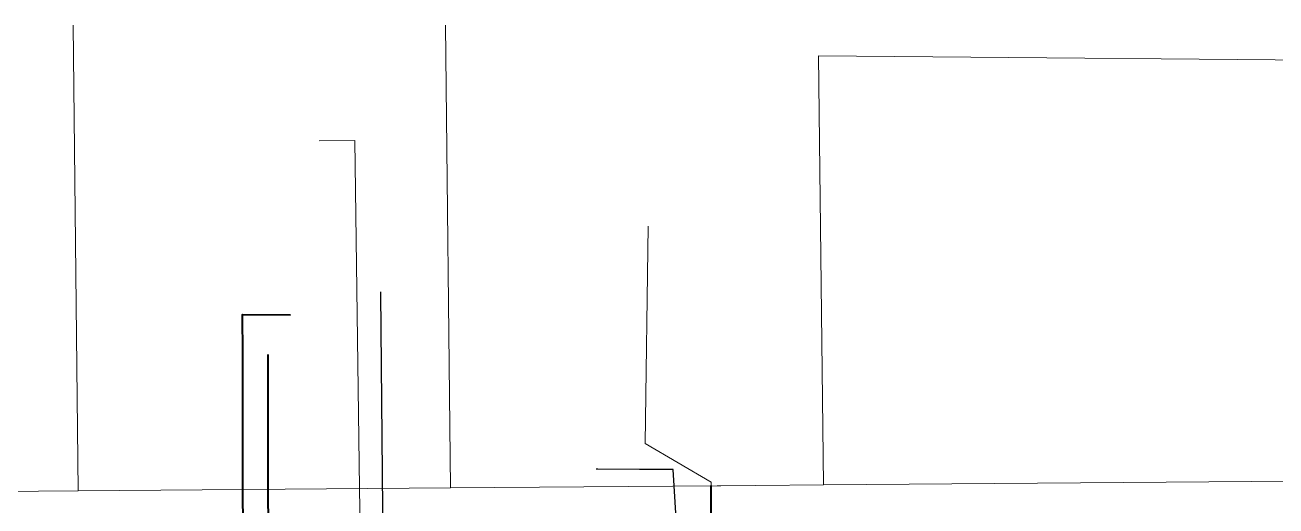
# Model space of a CAD drawing. Extents: x 39620 to 40409, y 5930668 to 5931695.
# Drawn here: x 39897.2 to 40083, y 5931234.8 to 5931306.2 of the extents above; entities that cross this region are included whole.
import ezdxf

# ---------------------------------------------------------------- set-up
doc = ezdxf.new("R2010")
doc.units = 0
doc.header["$LTSCALE"] = 5
doc.layers.add('AS-POWER', color=104, linetype='foc-POWER')
doc.layers.add('L-TITLEDB', color=4, linetype='Continuous')
doc.layers.add('AS-TELUS-ATCO PIPELINES', color=7, linetype='foc-TEL', lineweight=9, true_color=0xff9c38)
doc.styles.add('foc-LtypeFont', font='', dxfattribs={"height": 7.35})
doc.styles.get('foc-LtypeFont').set_extended_font_data('Arial Narrow')
doc.linetypes.add('foc-POWER', pattern='A,6,-1,["P",foc-LtypeFont,S=0.2,R=0,X=-0.625,Y=-0.75],-1.24,4', length=12.24)
doc.linetypes.add('foc-TEL', pattern='A,2,-1,["T",foc-LtypeFont,S=0.2,R=0,X=-0.425,Y=-0.75],-1.24,8', length=12.24)

msp = doc.modelspace()

# ---------------------------------------------------------------- linework, layer by layer
at = {"layer": 'AS-POWER', "linetype": 'Continuous', "lineweight": 30, "flags": 128}
for points in [[(39950.65, 5931202.41), (39950.65, 5931202.43), (39950.08, 5931266.37), (39950.08, 5931266.62)], [(40000, 5931200.08), (39994.68, 5931201.16), (39993.87, 5931207.13), (39994.22, 5931212.84), (39994.15, 5931228.91), (39993.48, 5931240.22), (39988.48, 5931240.22), (39982.27, 5931240.27), (39982.02, 5931240.27)]]:
    msp.add_lwpolyline(points, dxfattribs=at)
at = {"layer": 'AS-TELUS-ATCO PIPELINES', "lineweight": 13, "flags": 128}
for points in [[(39946.9, 5931237.47), (39946.23, 5931289.09), (39940.93, 5931289.03)], [(39999.13, 5931237.82), (39999.11, 5931238.35), (39989.33, 5931244.06), (39989.79, 5931276.34)], [(39947.49, 5931200.09), (39946.9, 5931237.47)], [(39999.22, 5931199.33), (39999.14, 5931237.82)]]:
    msp.add_lwpolyline(points, dxfattribs=at)
at = {"layer": 'AS-TELUS-ATCO PIPELINES', "lineweight": 40, "flags": 128}
for points in [[(39929.58, 5931237.24), (39929.57, 5931257.28), (39929.53, 5931263.26), (39936.66, 5931263.21)], [(39933.34, 5931237.27), (39933.32, 5931257.28)], [(39929.94, 5931197.56), (39929.58, 5931237.24)], [(39933.69, 5931197.59), (39933.34, 5931237.27)], [(39933.69, 5931197.59), (39933.34, 5931237.27)], [(39999.22, 5931199.33), (39999.14, 5931237.82)]]:
    msp.add_lwpolyline(points, dxfattribs=at)
at = {"layer": 'L-TITLEDB', "lineweight": 0, "flags": 128}
for points in [[(39905.15, 5931237.04), (39904.39, 5931306.22)], [(39959.67, 5931306.22), (39960.39, 5931237.48)], [(40015.78, 5931237.92), (40015.05, 5931301.66)], [(40015.05, 5931301.66), (40195.93, 5931300.07)], [(40187.48, 5931239.27), (40015.78, 5931237.92)], [(39804.57, 5931236.19), (39905.15, 5931237.04)], [(39960.39, 5931237.48), (39905.15, 5931237.04)], [(40000, 5931237.8), (39960.39, 5931237.48)], [(40000.55, 5931237.8), (40000, 5931237.8)], [(40005.73, 5931237.84), (40000.55, 5931237.8)], [(40015.78, 5931237.92), (40005.73, 5931237.84)]]:
    msp.add_lwpolyline(points, dxfattribs=at)

doc.saveas('drawing.dxf')
